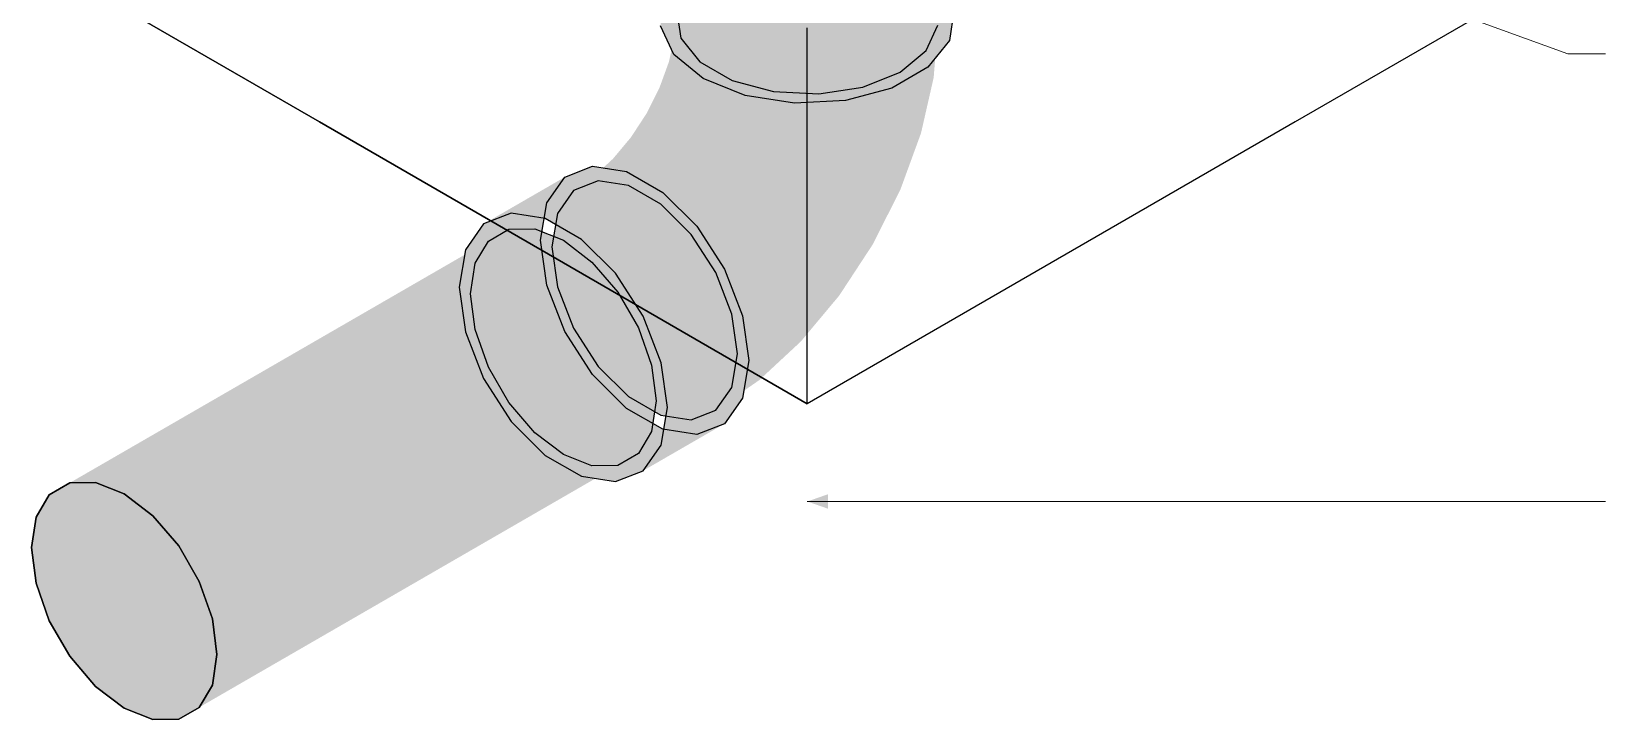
# Model space of a CAD drawing. Header units: metres. Extents: x 0 to 10.2, y 0 to 3.
# Drawn here: x 7.812 to 8.65, y 0.682 to 1.048 of the extents above; entities that cross this region are included whole.
import ezdxf

# ---------------------------------------------------------------- set-up
doc = ezdxf.new("R2010")
doc.units = ezdxf.units.M
doc.header["$LTSCALE"] = 0.25
doc.layers.add('ISO-ARISTAS', color=8, linetype='CONTINUOUS')
doc.layers.add('ISO-CONCRETO-SUP', color=254, linetype='CONTINUOUS', true_color=0xe8e8e8)
doc.layers.add('LLAMADAS', color=30, linetype='CONTINUOUS', lineweight=18)

msp = doc.modelspace()

# ---------------------------------------------------------------- linework, layer by layer
at = {"layer": 'ISO-ARISTAS', "color": 250}
for p, q in [((7.96519, 1), (7.83529, 1.075)), ((7.83529, 1.075), (7.96519, 1)), ((8.61471, 1.075), (8.48481, 1)), ((8.61471, 1.075), (8.48481, 1)), ((8.15546, 1.05851), (8.15757, 1.04457)), ((8.30309, 1.05894), (8.30071, 1.04329)), ((8.15396, 1.03587), (8.14691, 1.05106)), ((8.225, 0.95), (8.225, 1.05)), ((8.225, 0.95), (8.225, 1.05)), ((8.28827, 1.03797), (8.29454, 1.05149)), ((8.15757, 1.04457), (8.16781, 1.03188)), ((8.30071, 1.04329), (8.28921, 1.02904)), ((8.16957, 1.023), (8.15396, 1.03587)), ((8.16781, 1.03188), (8.18496, 1.02198)), ((8.27436, 1.0265), (8.28827, 1.03797)), ((8.19187, 1.01399), (8.16957, 1.023)), ((8.2545, 1.01847), (8.27436, 1.0265)), ((8.28921, 1.02904), (8.26996, 1.01793)), ((8.18496, 1.02198), (8.20693, 1.01607)), ((8.20693, 1.01607), (8.23108, 1.01485)), ((8.23108, 1.01485), (8.2545, 1.01847)), ((8.26996, 1.01793), (8.24529, 1.01129)), ((8.21817, 1.00992), (8.19187, 1.01399)), ((8.24529, 1.01129), (8.21817, 1.00992)), ((8.0951, 0.925), (7.96519, 1)), ((7.96519, 1), (8.0951, 0.925)), ((8.48481, 1), (8.3549, 0.925)), ((8.48481, 1), (8.3549, 0.925)), ((8.09594, 0.97065), (8.11068, 0.97643)), ((8.11068, 0.97643), (8.12877, 0.97358)), ((8.12877, 0.97358), (8.14802, 0.96247)), ((8.08631, 0.95696), (8.09594, 0.97065)), ((8.11372, 0.96861), (8.10058, 0.96347)), ((8.12983, 0.96608), (8.11372, 0.96861)), ((8.14697, 0.95619), (8.12983, 0.96608)), ((8.08297, 0.937), (8.08631, 0.95696)), ((8.10058, 0.96347), (8.09201, 0.95128)), ((8.16308, 0.94011), (8.14697, 0.95619)), ((8.14802, 0.96247), (8.16611, 0.94443)), ((8.06738, 0.95143), (8.05264, 0.94565)), ((8.08547, 0.94858), (8.06738, 0.95143)), ((8.10472, 0.93747), (8.08547, 0.94858)), ((8.09201, 0.95128), (8.08903, 0.9335)), ((8.225, 0.85), (8.225, 0.95)), ((8.225, 0.85), (8.225, 0.95)), ((8.05264, 0.94565), (8.04301, 0.93196)), ((8.05516, 0.93656), (8.06608, 0.94287)), ((8.05516, 0.93656), (8.06608, 0.94287)), ((8.06608, 0.94287), (8.07984, 0.94302)), ((8.06608, 0.94287), (8.07984, 0.94302)), ((8.07984, 0.94302), (8.0951, 0.937)), ((8.07984, 0.94302), (8.0951, 0.937)), ((8.17621, 0.91981), (8.16308, 0.94011)), ((8.16611, 0.94443), (8.18086, 0.92162)), ((8.04301, 0.93196), (8.03967, 0.912)), ((8.04815, 0.92472), (8.05516, 0.93656)), ((8.04815, 0.92472), (8.05516, 0.93656)), ((8.08631, 0.91318), (8.08297, 0.937)), ((8.08903, 0.9335), (8.09201, 0.91229)), ((8.0951, 0.937), (8.11035, 0.9254)), ((8.0951, 0.937), (8.11035, 0.9254)), ((8.12281, 0.91943), (8.10472, 0.93747)), ((8.04573, 0.9085), (8.04815, 0.92472)), ((8.04573, 0.9085), (8.04815, 0.92472)), ((8.225, 0.85), (8.0951, 0.925)), ((8.0951, 0.925), (8.225, 0.85)), ((8.11035, 0.9254), (8.12411, 0.90936)), ((8.11035, 0.9254), (8.12411, 0.90936)), ((8.3549, 0.925), (8.225, 0.85)), ((8.3549, 0.925), (8.225, 0.85)), ((8.13755, 0.89662), (8.12281, 0.91943)), ((8.18478, 0.89771), (8.17621, 0.91981)), ((8.18086, 0.92162), (8.19048, 0.89682)), ((8.03967, 0.912), (8.04301, 0.88818)), ((8.04815, 0.88949), (8.04573, 0.9085)), ((8.04815, 0.88949), (8.04573, 0.9085)), ((8.09594, 0.88838), (8.08631, 0.91318)), ((8.09201, 0.91229), (8.10058, 0.89019)), ((8.12411, 0.90936), (8.13503, 0.89045)), ((8.12411, 0.90936), (8.13503, 0.89045)), ((8.18776, 0.8765), (8.18478, 0.89771)), ((8.19048, 0.89682), (8.19382, 0.873)), ((8.05516, 0.86955), (8.04815, 0.88949)), ((8.05516, 0.86955), (8.04815, 0.88949)), ((8.10058, 0.89019), (8.11372, 0.86989)), ((8.13503, 0.89045), (8.14204, 0.87051)), ((8.13503, 0.89045), (8.14204, 0.87051)), ((8.14718, 0.87182), (8.13755, 0.89662)), ((8.04301, 0.88818), (8.05264, 0.86338)), ((8.11068, 0.86557), (8.09594, 0.88838)), ((8.15052, 0.848), (8.14718, 0.87182)), ((8.18478, 0.85872), (8.18776, 0.8765)), ((8.19382, 0.873), (8.19048, 0.85304)), ((8.05264, 0.86338), (8.06738, 0.84057)), ((8.06608, 0.85064), (8.05516, 0.86955)), ((8.06608, 0.85064), (8.05516, 0.86955)), ((8.12877, 0.84753), (8.11068, 0.86557)), ((8.11372, 0.86989), (8.12983, 0.85381)), ((8.14204, 0.87051), (8.14446, 0.8515)), ((8.14204, 0.87051), (8.14446, 0.8515)), ((8.17621, 0.84653), (8.18478, 0.85872)), ((8.07984, 0.8346), (8.06608, 0.85064)), ((8.07984, 0.8346), (8.06608, 0.85064)), ((8.14802, 0.83642), (8.12877, 0.84753)), ((8.12983, 0.85381), (8.14697, 0.84392)), ((8.14446, 0.8515), (8.14204, 0.83528)), ((8.14446, 0.8515), (8.14204, 0.83528)), ((8.14718, 0.82804), (8.15052, 0.848)), ((8.16308, 0.84139), (8.17621, 0.84653)), ((8.19048, 0.85304), (8.18086, 0.83935)), ((8.06738, 0.84057), (8.08547, 0.82253)), ((8.14697, 0.84392), (8.16308, 0.84139)), ((8.18086, 0.83935), (8.16611, 0.83357)), ((8.0951, 0.823), (8.07984, 0.8346)), ((8.0951, 0.823), (8.07984, 0.8346)), ((8.14204, 0.83528), (8.13503, 0.82344)), ((8.14204, 0.83528), (8.13503, 0.82344)), ((8.16611, 0.83357), (8.14802, 0.83642)), ((8.08547, 0.82253), (8.10472, 0.81142)), ((8.11035, 0.81698), (8.0951, 0.823)), ((8.11035, 0.81698), (8.0951, 0.823)), ((8.13503, 0.82344), (8.12411, 0.81713)), ((8.13503, 0.82344), (8.12411, 0.81713)), ((8.13755, 0.81435), (8.14718, 0.82804)), ((8.12411, 0.81713), (8.11035, 0.81698)), ((8.12411, 0.81713), (8.11035, 0.81698)), ((8.12281, 0.80857), (8.13755, 0.81435)), ((7.83225, 0.80787), (7.82133, 0.80156)), ((7.82133, 0.80156), (7.83225, 0.80787)), ((7.84602, 0.80802), (7.83225, 0.80787)), ((7.83225, 0.80787), (7.84602, 0.80802)), ((7.86127, 0.802), (7.84602, 0.80802)), ((7.84602, 0.80802), (7.86127, 0.802)), ((8.10472, 0.81142), (8.12281, 0.80857)), ((7.82133, 0.80156), (7.81432, 0.78972)), ((7.81432, 0.78972), (7.82133, 0.80156)), ((7.87652, 0.7904), (7.86127, 0.802)), ((7.86127, 0.802), (7.87652, 0.7904)), ((7.81432, 0.78972), (7.81191, 0.7735)), ((7.81191, 0.7735), (7.81432, 0.78972)), ((7.89028, 0.77436), (7.87652, 0.7904)), ((7.87652, 0.7904), (7.89028, 0.77436)), ((7.81191, 0.7735), (7.81432, 0.75449)), ((7.81432, 0.75449), (7.81191, 0.7735)), ((7.90121, 0.75545), (7.89028, 0.77436)), ((7.89028, 0.77436), (7.90121, 0.75545)), ((7.81432, 0.75449), (7.82133, 0.73455)), ((7.82133, 0.73455), (7.81432, 0.75449)), ((7.90822, 0.73551), (7.90121, 0.75545)), ((7.90121, 0.75545), (7.90822, 0.73551)), ((7.82133, 0.73455), (7.83225, 0.71564)), ((7.83225, 0.71564), (7.82133, 0.73455)), ((7.91063, 0.7165), (7.90822, 0.73551)), ((7.90822, 0.73551), (7.91063, 0.7165)), ((7.83225, 0.71564), (7.84602, 0.6996)), ((7.84602, 0.6996), (7.83225, 0.71564)), ((7.90822, 0.70028), (7.91063, 0.7165)), ((7.91063, 0.7165), (7.90822, 0.70028)), ((7.84602, 0.6996), (7.86127, 0.688)), ((7.86127, 0.688), (7.84602, 0.6996)), ((7.90121, 0.68844), (7.90822, 0.70028)), ((7.90822, 0.70028), (7.90121, 0.68844)), ((7.86127, 0.688), (7.87652, 0.68198)), ((7.87652, 0.68198), (7.86127, 0.688)), ((7.89028, 0.68213), (7.90121, 0.68844)), ((7.90121, 0.68844), (7.89028, 0.68213)), ((7.87652, 0.68198), (7.89028, 0.68213)), ((7.89028, 0.68213), (7.87652, 0.68198))]:
    msp.add_line(p, q, dxfattribs=at)
at = {"layer": 'ISO-CONCRETO-SUP', "true_color": 0x22396e}
for points in [[(8.30071, 1.09329), (8.30309, 1.10894), (8.30071, 1.04329), (8.30309, 1.05894)], [(8.16173, 1.07203), (8.15546, 1.05851), (8.16039, 1.05555), (8.1544, 1.04554)], [(8.16039, 1.05555), (8.1544, 1.04554), (8.15642, 1.03816), (8.15128, 1.03185)], [(8.28827, 1.03797), (8.29454, 1.05149), (8.28628, 1.01351), (8.29227, 1.02352)], [(8.15642, 1.03816), (8.15128, 1.03185), (8.14998, 1.02052), (8.14621, 1.01797)], [(8.28628, 1.01351), (8.29227, 1.02352), (8.28039, 0.98769), (8.28554, 0.994)], [(8.14998, 1.02052), (8.14621, 1.01797), (8.14131, 1.00332), (8.13938, 1.00443)], [(8.14131, 1.00332), (8.13938, 1.00443), (8.13074, 0.98721), (8.13107, 0.99175)], [(8.13074, 0.98721), (8.13107, 0.99175), (8.11869, 0.97281), (8.12158, 0.98042)], [(8.28039, 0.98769), (8.28554, 0.994), (8.27083, 0.96151), (8.2746, 0.96406)], [(8.11869, 0.97281), (8.12158, 0.98042), (8.10561, 0.96068), (8.11129, 0.97087)], [(8.08631, 0.95696), (8.09594, 0.97065), (8.04301, 0.93196), (8.05264, 0.94565)], [(8.10561, 0.96068), (8.11129, 0.97087), (8.09201, 0.95128), (8.10058, 0.96347)], [(8.27083, 0.96151), (8.2746, 0.96406), (8.25796, 0.93597), (8.25989, 0.93486)], [(8.25796, 0.93597), (8.25989, 0.93486), (8.24228, 0.91206), (8.24195, 0.90751)], [(8.24228, 0.91206), (8.24195, 0.90751), (8.22439, 0.89068), (8.2215, 0.88307)], [(8.22439, 0.89068), (8.2215, 0.88307), (8.20497, 0.87268), (8.1993, 0.86248)], [(8.20497, 0.87268), (8.1993, 0.86248), (8.18478, 0.85872), (8.17621, 0.84653)], [(8.19048, 0.85304), (8.18086, 0.83935), (8.14718, 0.82804), (8.13755, 0.81435)]]:
    msp.add_solid(points, dxfattribs=at)
at = {"layer": 'ISO-CONCRETO-SUP', "true_color": 0x2a4686}
msp.add_solid([(8.14691, 1.10106), (8.15396, 1.08587), (8.14691, 1.05106), (8.15396, 1.03587)], dxfattribs=at)
at = {"layer": 'ISO-CONCRETO-SUP', "true_color": 0x263f79}
msp.add_solid([(8.28921, 1.07904), (8.30071, 1.09329), (8.28921, 1.02904), (8.30071, 1.04329)], dxfattribs=at)
at = {"layer": 'ISO-CONCRETO-SUP', "true_color": 0x2e4e94}
msp.add_solid([(8.15396, 1.08587), (8.16957, 1.073), (8.15396, 1.03587), (8.16957, 1.023)], dxfattribs=at)
at = {"layer": 'ISO-CONCRETO-SUP', "true_color": 0x32549f}
for points in [[(8.28219, 1.07812), (8.26504, 1.08802), (8.27959, 1.04616), (8.26244, 1.05606)], [(8.21817, 1.05992), (8.24529, 1.06129), (8.21817, 1.00992), (8.24529, 1.01129)], [(8.16781, 1.03188), (8.18496, 1.02198), (8.16708, 1.0229), (8.18423, 1.013)]]:
    msp.add_solid(points, dxfattribs=at)
at = {"layer": 'ISO-CONCRETO-SUP', "true_color": 0x31539e}
msp.add_solid([(8.16957, 1.073), (8.19187, 1.06399), (8.16957, 1.023), (8.19187, 1.01399)], dxfattribs=at)
at = {"layer": 'ISO-CONCRETO-SUP', "true_color": 0x2b488a}
for points in [[(8.26996, 1.06793), (8.28921, 1.07904), (8.26996, 1.01793), (8.28921, 1.02904)], [(8.1544, 1.04554), (8.15673, 1.0342), (8.15128, 1.03185), (8.15423, 1.02326)], [(8.29227, 1.02352), (8.28995, 1.03486), (8.28554, 0.994), (8.28259, 1.00259)], [(8.09594, 0.97065), (8.11068, 0.97643), (8.05264, 0.94565), (8.06738, 0.95143)], [(8.18086, 0.83935), (8.16611, 0.83357), (8.13755, 0.81435), (8.12281, 0.80857)]]:
    msp.add_solid(points, dxfattribs=at)
at = {"layer": 'ISO-CONCRETO-SUP', "true_color": 0x2e4d93}
for points in [[(8.29243, 1.06543), (8.28219, 1.07812), (8.28995, 1.03486), (8.27959, 1.04616)], [(8.15757, 1.04457), (8.16781, 1.03188), (8.15673, 1.0342), (8.16708, 1.0229)], [(8.14621, 1.01797), (8.15018, 1.01217), (8.13938, 1.00443), (8.14472, 1.00135)], [(8.2746, 0.96406), (8.27063, 0.96986), (8.25989, 0.93486), (8.25455, 0.93794)]]:
    msp.add_solid(points, dxfattribs=at)
at = {"layer": 'ISO-CONCRETO-SUP', "true_color": 0x2e4d94}
for points in [[(8.19351, 1.06707), (8.17397, 1.06303), (8.18762, 1.04125), (8.16904, 1.04143)], [(8.25316, 1.00199), (8.2727, 1.00603), (8.2492, 0.9846), (8.26777, 0.98443)], [(8.08631, 0.91318), (8.08297, 0.937), (8.04301, 0.88818), (8.03967, 0.912)], [(8.19048, 0.89682), (8.19382, 0.873), (8.14718, 0.87182), (8.15052, 0.848)]]:
    msp.add_solid(points, dxfattribs=at)
at = {"layer": 'ISO-CONCRETO-SUP', "true_color": 0x3356a4}
for points in [[(8.21664, 1.06718), (8.19351, 1.06707), (8.20991, 1.03766), (8.18762, 1.04125)], [(8.23003, 1.00188), (8.25316, 1.00199), (8.22691, 0.98819), (8.2492, 0.9846)], [(8.18086, 0.92162), (8.19048, 0.89682), (8.13755, 0.89662), (8.14718, 0.87182)], [(8.09594, 0.88838), (8.08631, 0.91318), (8.05264, 0.86338), (8.04301, 0.88818)]]:
    msp.add_solid(points, dxfattribs=at)
at = {"layer": 'ISO-CONCRETO-SUP', "true_color": 0x365bad}
for points in [[(8.24058, 1.06336), (8.21664, 1.06718), (8.23322, 1.03109), (8.20991, 1.03766)], [(8.20609, 1.0057), (8.23003, 1.00188), (8.20359, 0.99476), (8.22691, 0.98819)]]:
    msp.add_solid(points, dxfattribs=at)
at = {"layer": 'ISO-CONCRETO-SUP', "true_color": 0x2f4f97}
msp.add_solid([(8.24529, 1.06129), (8.26996, 1.06793), (8.24529, 1.01129), (8.26996, 1.01793)], dxfattribs=at)
at = {"layer": 'ISO-CONCRETO-SUP', "true_color": 0x294482}
for points in [[(8.29454, 1.05149), (8.29243, 1.06543), (8.29227, 1.02352), (8.28995, 1.03486)], [(8.15546, 1.05851), (8.15757, 1.04457), (8.1544, 1.04554), (8.15673, 1.0342)]]:
    msp.add_solid(points, dxfattribs=at)
at = {"layer": 'ISO-CONCRETO-SUP', "true_color": 0x28427f}
for points in [[(8.17397, 1.06303), (8.16039, 1.05555), (8.16904, 1.04143), (8.15642, 1.03816)], [(8.2727, 1.00603), (8.28628, 1.01351), (8.26777, 0.98443), (8.28039, 0.98769)], [(8.08297, 0.937), (8.08631, 0.95696), (8.03967, 0.912), (8.04301, 0.93196)], [(8.19382, 0.873), (8.19048, 0.85304), (8.15052, 0.848), (8.14718, 0.82804)]]:
    msp.add_solid(points, dxfattribs=at)
at = {"layer": 'ISO-CONCRETO-SUP', "true_color": 0x3355a2}
msp.add_solid([(8.19187, 1.06399), (8.21817, 1.05992), (8.19187, 1.01399), (8.21817, 1.00992)], dxfattribs=at)
at = {"layer": 'ISO-CONCRETO-SUP', "true_color": 0x375caf}
for points in [[(8.26244, 1.05606), (8.24058, 1.06336), (8.25475, 1.02232), (8.23322, 1.03109)], [(8.18423, 1.013), (8.20609, 1.0057), (8.18207, 1.00353), (8.20359, 0.99476)]]:
    msp.add_solid(points, dxfattribs=at)
at = {"layer": 'ISO-CONCRETO-SUP', "true_color": 0x3559a9}
for points in [[(8.27959, 1.04616), (8.26244, 1.05606), (8.27189, 1.01243), (8.25475, 1.02232)], [(8.16708, 1.0229), (8.18423, 1.013), (8.16492, 1.01343), (8.18207, 1.00353)], [(8.14587, 0.92674), (8.13161, 0.94425), (8.12367, 0.90615), (8.1122, 0.92624)], [(8.19721, 0.93675), (8.21146, 0.91925), (8.18692, 0.9272), (8.19839, 0.90711)]]:
    msp.add_solid(points, dxfattribs=at)
at = {"layer": 'ISO-CONCRETO-SUP', "true_color": 0x27427d}
for points in [[(8.16904, 1.04143), (8.15642, 1.03816), (8.16104, 1.01952), (8.14998, 1.02052)], [(8.26777, 0.98443), (8.28039, 0.98769), (8.25977, 0.96252), (8.27083, 0.96151)]]:
    msp.add_solid(points, dxfattribs=at)
at = {"layer": 'ISO-CONCRETO-SUP', "true_color": 0x2f4e95}
for points in [[(8.18762, 1.04125), (8.16904, 1.04143), (8.17806, 1.01507), (8.16104, 1.01952)], [(8.13938, 1.00443), (8.14472, 1.00135), (8.13107, 0.99175), (8.13808, 0.99121)], [(8.13107, 0.99175), (8.13808, 0.99121), (8.12158, 0.98042), (8.1305, 0.98216)], [(8.2492, 0.9846), (8.26777, 0.98443), (8.24275, 0.96696), (8.25977, 0.96252)], [(8.13161, 0.94425), (8.12218, 0.96025), (8.1122, 0.92624), (8.10593, 0.94518)], [(8.25989, 0.93486), (8.25455, 0.93794), (8.24195, 0.90751), (8.23494, 0.90805)], [(8.21146, 0.91925), (8.2209, 0.90325), (8.19839, 0.90711), (8.20466, 0.88818)], [(8.24195, 0.90751), (8.23494, 0.90805), (8.2215, 0.88307), (8.21258, 0.88134)]]:
    msp.add_solid(points, dxfattribs=at)
at = {"layer": 'ISO-CONCRETO-SUP', "true_color": 0x3558a8}
for points in [[(8.20991, 1.03766), (8.18762, 1.04125), (8.19897, 1.00773), (8.17806, 1.01507)], [(8.15018, 1.01217), (8.16141, 1.00381), (8.14472, 1.00135), (8.15669, 0.99444)], [(8.22691, 0.98819), (8.2492, 0.9846), (8.22184, 0.97431), (8.24275, 0.96696)], [(8.27063, 0.96986), (8.2594, 0.97822), (8.25455, 0.93794), (8.24258, 0.94485)]]:
    msp.add_solid(points, dxfattribs=at)
at = {"layer": 'ISO-CONCRETO-SUP', "true_color": 0x31529c}
for points in [[(8.28995, 1.03486), (8.27959, 1.04616), (8.28259, 1.00259), (8.27189, 1.01243)], [(8.15673, 1.0342), (8.16708, 1.0229), (8.15423, 1.02326), (8.16492, 1.01343)]]:
    msp.add_solid(points, dxfattribs=at)
at = {"layer": 'ISO-CONCRETO-SUP', "true_color": 0x2d4b8f}
for points in [[(8.15128, 1.03185), (8.15423, 1.02326), (8.14621, 1.01797), (8.15018, 1.01217)], [(8.28554, 0.994), (8.28259, 1.00259), (8.2746, 0.96406), (8.27063, 0.96986)]]:
    msp.add_solid(points, dxfattribs=at)
at = {"layer": 'ISO-CONCRETO-SUP', "true_color": 0x385eb3}
for points in [[(8.23322, 1.03109), (8.20991, 1.03766), (8.22127, 0.99836), (8.19897, 1.00773)], [(8.20359, 0.99476), (8.22691, 0.98819), (8.19954, 0.98367), (8.22184, 0.97431)]]:
    msp.add_solid(points, dxfattribs=at)
at = {"layer": 'ISO-CONCRETO-SUP', "true_color": 0x3960b6}
for points in [[(8.25475, 1.02232), (8.23322, 1.03109), (8.24225, 0.98812), (8.22127, 0.99836)], [(8.16141, 1.00381), (8.17856, 0.99392), (8.15669, 0.99444), (8.17383, 0.98454)], [(8.18207, 1.00353), (8.20359, 0.99476), (8.17856, 0.99392), (8.19954, 0.98367)], [(8.2594, 0.97822), (8.24225, 0.98812), (8.24258, 0.94485), (8.22544, 0.95475)]]:
    msp.add_solid(points, dxfattribs=at)
at = {"layer": 'ISO-CONCRETO-SUP', "true_color": 0x284381}
msp.add_solid([(8.27436, 1.0265), (8.28827, 1.03797), (8.2727, 1.00603), (8.28628, 1.01351)], dxfattribs=at)
at = {"layer": 'ISO-CONCRETO-SUP', "true_color": 0x3356a3}
for points in [[(8.15423, 1.02326), (8.16492, 1.01343), (8.15018, 1.01217), (8.16141, 1.00381)], [(8.28259, 1.00259), (8.27189, 1.01243), (8.27063, 0.96986), (8.2594, 0.97822)]]:
    msp.add_solid(points, dxfattribs=at)
at = {"layer": 'ISO-CONCRETO-SUP', "true_color": 0x2e4d92}
for points in [[(8.2545, 1.01847), (8.27436, 1.0265), (8.25316, 1.00199), (8.2727, 1.00603)], [(8.12158, 0.98042), (8.1305, 0.98216), (8.11129, 0.97087), (8.12227, 0.97453)], [(8.2215, 0.88307), (8.21258, 0.88134), (8.1993, 0.86248), (8.18831, 0.85883)]]:
    msp.add_solid(points, dxfattribs=at)
at = {"layer": 'ISO-CONCRETO-SUP', "true_color": 0x27417d}
for points in [[(8.16104, 1.01952), (8.14998, 1.02052), (8.15027, 0.99814), (8.14131, 1.00332)], [(8.12218, 0.96025), (8.11869, 0.97281), (8.10593, 0.94518), (8.10561, 0.96068)], [(8.25977, 0.96252), (8.27083, 0.96151), (8.249, 0.94114), (8.25796, 0.93597)], [(8.2209, 0.90325), (8.22439, 0.89068), (8.20466, 0.88818), (8.20497, 0.87268)]]:
    msp.add_solid(points, dxfattribs=at)
at = {"layer": 'ISO-CONCRETO-SUP', "true_color": 0x2f4f96}
for points in [[(8.17806, 1.01507), (8.16104, 1.01952), (8.16519, 0.98953), (8.15027, 0.99814)], [(8.16519, 0.98953), (8.15027, 0.99814), (8.1495, 0.96562), (8.13715, 0.97813)], [(8.1495, 0.96562), (8.13715, 0.97813), (8.13161, 0.94425), (8.12218, 0.96025)], [(8.24275, 0.96696), (8.25977, 0.96252), (8.23408, 0.94976), (8.249, 0.94114)], [(8.23408, 0.94976), (8.249, 0.94114), (8.22352, 0.93364), (8.23587, 0.92113)], [(8.22352, 0.93364), (8.23587, 0.92113), (8.21146, 0.91925), (8.2209, 0.90325)]]:
    msp.add_solid(points, dxfattribs=at)
at = {"layer": 'ISO-CONCRETO-SUP', "true_color": 0x3559aa}
for points in [[(8.19897, 1.00773), (8.17806, 1.01507), (8.18426, 0.97852), (8.16519, 0.98953)], [(8.14472, 1.00135), (8.15669, 0.99444), (8.13808, 0.99121), (8.15093, 0.98566)], [(8.13808, 0.99121), (8.15093, 0.98566), (8.1305, 0.98216), (8.14436, 0.97782)], [(8.12877, 0.97358), (8.14802, 0.96247), (8.08547, 0.94858), (8.10472, 0.93747)], [(8.22184, 0.97431), (8.24275, 0.96696), (8.21501, 0.96077), (8.23408, 0.94976)], [(8.25455, 0.93794), (8.24258, 0.94485), (8.23494, 0.90805), (8.22209, 0.9136)], [(8.23494, 0.90805), (8.22209, 0.9136), (8.21258, 0.88134), (8.19871, 0.88568)], [(8.14802, 0.83642), (8.12877, 0.84753), (8.10472, 0.81142), (8.08547, 0.82253)]]:
    msp.add_solid(points, dxfattribs=at)
at = {"layer": 'ISO-CONCRETO-SUP', "true_color": 0x3457a6}
for points in [[(8.18496, 1.02198), (8.20693, 1.01607), (8.18423, 1.013), (8.20609, 1.0057)], [(8.20693, 1.01607), (8.23108, 1.01485), (8.20609, 1.0057), (8.23003, 1.00188)], [(8.12367, 0.90615), (8.1122, 0.92624), (8.10058, 0.89019), (8.09201, 0.91229)], [(8.18692, 0.9272), (8.19839, 0.90711), (8.17621, 0.91981), (8.18478, 0.89771)]]:
    msp.add_solid(points, dxfattribs=at)
at = {"layer": 'ISO-CONCRETO-SUP', "true_color": 0x32539f}
msp.add_solid([(8.23108, 1.01485), (8.2545, 1.01847), (8.23003, 1.00188), (8.25316, 1.00199)], dxfattribs=at)
at = {"layer": 'ISO-CONCRETO-SUP', "true_color": 0x385db1}
for points in [[(8.27189, 1.01243), (8.25475, 1.02232), (8.2594, 0.97822), (8.24225, 0.98812)], [(8.16492, 1.01343), (8.18207, 1.00353), (8.16141, 1.00381), (8.17856, 0.99392)], [(8.17163, 0.94603), (8.18692, 0.9272), (8.16308, 0.94011), (8.17621, 0.91981)], [(8.13895, 0.88733), (8.12367, 0.90615), (8.11372, 0.86989), (8.10058, 0.89019)]]:
    msp.add_solid(points, dxfattribs=at)
at = {"layer": 'ISO-CONCRETO-SUP', "true_color": 0x3960b7}
for points in [[(8.22127, 0.99836), (8.19897, 1.00773), (8.20518, 0.96644), (8.18426, 0.97852)], [(8.19954, 0.98367), (8.22184, 0.97431), (8.19409, 0.97285), (8.21501, 0.96077)]]:
    msp.add_solid(points, dxfattribs=at)
at = {"layer": 'ISO-CONCRETO-SUP', "true_color": 0x27417c}
for points in [[(8.15027, 0.99814), (8.14131, 1.00332), (8.13715, 0.97813), (8.13074, 0.98721)], [(8.13715, 0.97813), (8.13074, 0.98721), (8.12218, 0.96025), (8.11869, 0.97281)], [(8.249, 0.94114), (8.25796, 0.93597), (8.23587, 0.92113), (8.24228, 0.91206)], [(8.23587, 0.92113), (8.24228, 0.91206), (8.2209, 0.90325), (8.22439, 0.89068)]]:
    msp.add_solid(points, dxfattribs=at)
at = {"layer": 'ISO-CONCRETO-SUP', "true_color": 0x3b62bb}
for points in [[(8.24225, 0.98812), (8.22127, 0.99836), (8.22544, 0.95475), (8.20518, 0.96644)], [(8.17856, 0.99392), (8.19954, 0.98367), (8.17383, 0.98454), (8.19409, 0.97285)]]:
    msp.add_solid(points, dxfattribs=at)
at = {"layer": 'ISO-CONCRETO-SUP', "true_color": 0x365aab}
for points in [[(8.18426, 0.97852), (8.16519, 0.98953), (8.16633, 0.95118), (8.1495, 0.96562)], [(8.16633, 0.95118), (8.1495, 0.96562), (8.14587, 0.92674), (8.13161, 0.94425)], [(8.21501, 0.96077), (8.23408, 0.94976), (8.2067, 0.94809), (8.22352, 0.93364)], [(8.2067, 0.94809), (8.22352, 0.93364), (8.19721, 0.93675), (8.21146, 0.91925)]]:
    msp.add_solid(points, dxfattribs=at)
at = {"layer": 'ISO-CONCRETO-SUP', "true_color": 0x3a61b8}
for points in [[(8.15669, 0.99444), (8.17383, 0.98454), (8.15093, 0.98566), (8.16807, 0.97576)], [(8.18744, 0.96271), (8.2067, 0.94809), (8.17986, 0.95366), (8.19721, 0.93675)], [(8.18558, 0.93655), (8.16633, 0.95118), (8.16322, 0.90984), (8.14587, 0.92674)], [(8.24258, 0.94485), (8.22544, 0.95475), (8.22209, 0.9136), (8.20495, 0.9235)]]:
    msp.add_solid(points, dxfattribs=at)
at = {"layer": 'ISO-CONCRETO-SUP', "true_color": 0x3457a7}
for points in [[(8.1305, 0.98216), (8.14436, 0.97782), (8.12227, 0.97453), (8.13724, 0.9712)], [(8.21258, 0.88134), (8.19871, 0.88568), (8.18831, 0.85883), (8.17335, 0.86215)]]:
    msp.add_solid(points, dxfattribs=at)
at = {"layer": 'ISO-CONCRETO-SUP', "true_color": 0x3a60b8}
for points in [[(8.15093, 0.98566), (8.16807, 0.97576), (8.14436, 0.97782), (8.16151, 0.96792)], [(8.22209, 0.9136), (8.20495, 0.9235), (8.19871, 0.88568), (8.18157, 0.89557)]]:
    msp.add_solid(points, dxfattribs=at)
at = {"layer": 'ISO-CONCRETO-SUP', "true_color": 0x3b63bd}
for points in [[(8.17383, 0.98454), (8.19409, 0.97285), (8.16807, 0.97576), (8.18744, 0.96271)], [(8.16807, 0.97576), (8.18744, 0.96271), (8.16151, 0.96792), (8.17986, 0.95366)], [(8.22544, 0.95475), (8.20518, 0.96644), (8.20495, 0.9235), (8.18558, 0.93655)], [(8.20495, 0.9235), (8.18558, 0.93655), (8.18157, 0.89557), (8.16322, 0.90984)]]:
    msp.add_solid(points, dxfattribs=at)
at = {"layer": 'ISO-CONCRETO-SUP', "true_color": 0x31529d}
for points in [[(8.11068, 0.97643), (8.12877, 0.97358), (8.06738, 0.95143), (8.08547, 0.94858)], [(8.16611, 0.83357), (8.14802, 0.83642), (8.12281, 0.80857), (8.10472, 0.81142)]]:
    msp.add_solid(points, dxfattribs=at)
at = {"layer": 'ISO-CONCRETO-SUP', "true_color": 0x2c4a8d}
for points in [[(8.11129, 0.97087), (8.12227, 0.97453), (8.10058, 0.96347), (8.11372, 0.96861)], [(8.1993, 0.86248), (8.18831, 0.85883), (8.17621, 0.84653), (8.16308, 0.84139)]]:
    msp.add_solid(points, dxfattribs=at)
at = {"layer": 'ISO-CONCRETO-SUP', "true_color": 0x3254a1}
for points in [[(8.12227, 0.97453), (8.13724, 0.9712), (8.11372, 0.96861), (8.12983, 0.96608)], [(8.18831, 0.85883), (8.17335, 0.86215), (8.16308, 0.84139), (8.14697, 0.84392)]]:
    msp.add_solid(points, dxfattribs=at)
at = {"layer": 'ISO-CONCRETO-SUP', "true_color": 0x395fb4}
for points in [[(8.14436, 0.97782), (8.16151, 0.96792), (8.13724, 0.9712), (8.15438, 0.96131)], [(8.19871, 0.88568), (8.18157, 0.89557), (8.17335, 0.86215), (8.1562, 0.87205)]]:
    msp.add_solid(points, dxfattribs=at)
at = {"layer": 'ISO-CONCRETO-SUP', "true_color": 0x3a61b9}
for points in [[(8.20518, 0.96644), (8.18426, 0.97852), (8.18558, 0.93655), (8.16633, 0.95118)], [(8.19409, 0.97285), (8.21501, 0.96077), (8.18744, 0.96271), (8.2067, 0.94809)]]:
    msp.add_solid(points, dxfattribs=at)
at = {"layer": 'ISO-CONCRETO-SUP', "true_color": 0x375bae}
for points in [[(8.13724, 0.9712), (8.15438, 0.96131), (8.12983, 0.96608), (8.14697, 0.95619)], [(8.16611, 0.94443), (8.18086, 0.92162), (8.12281, 0.91943), (8.13755, 0.89662)], [(8.11068, 0.86557), (8.09594, 0.88838), (8.06738, 0.84057), (8.05264, 0.86338)], [(8.17335, 0.86215), (8.1562, 0.87205), (8.14697, 0.84392), (8.12983, 0.85381)]]:
    msp.add_solid(points, dxfattribs=at)
at = {"layer": 'ISO-CONCRETO-SUP', "true_color": 0x3a61ba}
for points in [[(8.16151, 0.96792), (8.17986, 0.95366), (8.15438, 0.96131), (8.17163, 0.94603)], [(8.18157, 0.89557), (8.16322, 0.90984), (8.1562, 0.87205), (8.13895, 0.88733)]]:
    msp.add_solid(points, dxfattribs=at)
at = {"layer": 'ISO-CONCRETO-SUP', "true_color": 0x27427e}
for points in [[(8.10593, 0.94518), (8.10561, 0.96068), (8.08903, 0.9335), (8.09201, 0.95128)], [(8.20466, 0.88818), (8.20497, 0.87268), (8.18776, 0.8765), (8.18478, 0.85872)]]:
    msp.add_solid(points, dxfattribs=at)
at = {"layer": 'ISO-CONCRETO-SUP', "true_color": 0x375cb0}
for points in [[(8.14802, 0.96247), (8.16611, 0.94443), (8.10472, 0.93747), (8.12281, 0.91943)], [(8.12877, 0.84753), (8.11068, 0.86557), (8.08547, 0.82253), (8.06738, 0.84057)]]:
    msp.add_solid(points, dxfattribs=at)
at = {"layer": 'ISO-CONCRETO-SUP', "true_color": 0x385eb4}
for points in [[(8.15438, 0.96131), (8.17163, 0.94603), (8.14697, 0.95619), (8.16308, 0.94011)], [(8.1562, 0.87205), (8.13895, 0.88733), (8.12983, 0.85381), (8.11372, 0.86989)]]:
    msp.add_solid(points, dxfattribs=at)
at = {"layer": 'ISO-CONCRETO-SUP', "true_color": 0x395fb6}
for points in [[(8.17986, 0.95366), (8.19721, 0.93675), (8.17163, 0.94603), (8.18692, 0.9272)], [(8.16322, 0.90984), (8.14587, 0.92674), (8.13895, 0.88733), (8.12367, 0.90615)]]:
    msp.add_solid(points, dxfattribs=at)
at = {"layer": 'ISO-CONCRETO-SUP', "true_color": 0x687c8e}
for points in [[(8.05516, 0.93656), (8.06608, 0.94287), (7.97722, 0.89156), (7.98814, 0.89787)], [(8.04815, 0.92472), (8.05516, 0.93656), (7.97021, 0.87972), (7.97722, 0.89156)], [(7.97722, 0.89156), (7.98814, 0.89787), (7.89928, 0.84656), (7.9102, 0.85287)], [(7.97021, 0.87972), (7.97722, 0.89156), (7.89226, 0.83472), (7.89928, 0.84656)], [(7.89226, 0.83472), (7.89928, 0.84656), (7.81432, 0.78972), (7.82133, 0.80156)], [(7.89928, 0.84656), (7.9102, 0.85287), (7.82133, 0.80156), (7.83225, 0.80787)], [(8.14204, 0.83528), (8.13503, 0.82344), (8.0641, 0.79028), (8.05709, 0.77844)], [(8.13503, 0.82344), (8.12411, 0.81713), (8.05709, 0.77844), (8.04617, 0.77213)], [(8.0641, 0.79028), (8.05709, 0.77844), (7.98616, 0.74528), (7.97915, 0.73344)], [(8.05709, 0.77844), (8.04617, 0.77213), (7.97915, 0.73344), (7.96823, 0.72713)], [(7.98616, 0.74528), (7.97915, 0.73344), (7.90822, 0.70028), (7.90121, 0.68844)], [(7.97915, 0.73344), (7.96823, 0.72713), (7.90121, 0.68844), (7.89028, 0.68213)]]:
    msp.add_solid(points, dxfattribs=at)
at = {"layer": 'ISO-CONCRETO-SUP', "true_color": 0x8faac4}
for points in [[(8.06608, 0.94287), (8.07984, 0.94302), (7.98814, 0.89787), (8.0019, 0.89802)], [(7.98814, 0.89787), (8.0019, 0.89802), (7.9102, 0.85287), (7.92396, 0.85302)], [(7.9102, 0.85287), (7.92396, 0.85302), (7.83225, 0.80787), (7.84602, 0.80802)], [(8.12411, 0.81713), (8.11035, 0.81698), (8.04617, 0.77213), (8.03241, 0.77198)], [(8.04617, 0.77213), (8.03241, 0.77198), (7.96823, 0.72713), (7.95447, 0.72698)], [(7.96823, 0.72713), (7.95447, 0.72698), (7.89028, 0.68213), (7.87652, 0.68198)]]:
    msp.add_solid(points, dxfattribs=at)
at = {"layer": 'ISO-CONCRETO-SUP', "true_color": 0x9cbad6}
for points in [[(8.07984, 0.94302), (8.0951, 0.937), (8.0019, 0.89802), (8.01715, 0.892)], [(8.0019, 0.89802), (8.01715, 0.892), (7.92396, 0.85302), (7.93921, 0.847)], [(7.92396, 0.85302), (7.93921, 0.847), (7.84602, 0.80802), (7.86127, 0.802)], [(8.11035, 0.81698), (8.0951, 0.823), (8.03241, 0.77198), (8.01715, 0.778)], [(8.03241, 0.77198), (8.01715, 0.778), (7.95447, 0.72698), (7.93921, 0.733)], [(7.95447, 0.72698), (7.93921, 0.733), (7.87652, 0.68198), (7.86127, 0.688)]]:
    msp.add_solid(points, dxfattribs=at)
at = {"layer": 'ISO-CONCRETO-SUP', "true_color": 0x91adc7}
for points in [[(8.0951, 0.88), (8.05516, 0.93656), (8.06608, 0.94287)], [(8.0951, 0.88), (8.06608, 0.94287), (8.07984, 0.94302)], [(8.0951, 0.88), (8.07984, 0.94302), (8.0951, 0.937)], [(8.0951, 0.88), (8.04815, 0.92472), (8.05516, 0.93656)], [(8.0951, 0.88), (8.0951, 0.937), (8.11035, 0.9254)], [(8.0951, 0.88), (8.04573, 0.9085), (8.04815, 0.92472)], [(8.0951, 0.88), (8.11035, 0.9254), (8.12411, 0.90936)], [(8.0951, 0.88), (8.04815, 0.88949), (8.04573, 0.9085)], [(8.0951, 0.88), (8.12411, 0.90936), (8.13503, 0.89045)], [(8.0951, 0.88), (8.05516, 0.86955), (8.04815, 0.88949)], [(8.0951, 0.88), (8.13503, 0.89045), (8.14204, 0.87051)], [(8.0951, 0.88), (8.06608, 0.85064), (8.05516, 0.86955)], [(8.0951, 0.88), (8.07984, 0.8346), (8.06608, 0.85064)], [(8.0951, 0.88), (8.0951, 0.823), (8.07984, 0.8346)], [(8.0951, 0.88), (8.11035, 0.81698), (8.0951, 0.823)], [(8.0951, 0.88), (8.12411, 0.81713), (8.11035, 0.81698)], [(8.0951, 0.88), (8.13503, 0.82344), (8.12411, 0.81713)], [(8.0951, 0.88), (8.14204, 0.83528), (8.13503, 0.82344)], [(8.0951, 0.88), (8.14446, 0.8515), (8.14204, 0.83528)], [(8.0951, 0.88), (8.14204, 0.87051), (8.14446, 0.8515)], [(7.86127, 0.745), (7.82133, 0.80156), (7.83225, 0.80787)], [(7.86127, 0.745), (7.83225, 0.80787), (7.84602, 0.80802)], [(7.86127, 0.745), (7.84602, 0.80802), (7.86127, 0.802)], [(7.86127, 0.745), (7.81432, 0.78972), (7.82133, 0.80156)], [(7.86127, 0.745), (7.86127, 0.802), (7.87652, 0.7904)], [(7.86127, 0.745), (7.81191, 0.7735), (7.81432, 0.78972)], [(7.86127, 0.745), (7.87652, 0.7904), (7.89028, 0.77436)], [(7.86127, 0.745), (7.81432, 0.75449), (7.81191, 0.7735)], [(7.86127, 0.745), (7.89028, 0.77436), (7.90121, 0.75545)], [(7.86127, 0.745), (7.82133, 0.73455), (7.81432, 0.75449)], [(7.86127, 0.745), (7.90121, 0.75545), (7.90822, 0.73551)], [(7.86127, 0.745), (7.83225, 0.71564), (7.82133, 0.73455)], [(7.86127, 0.745), (7.84602, 0.6996), (7.83225, 0.71564)], [(7.86127, 0.745), (7.86127, 0.688), (7.84602, 0.6996)], [(7.86127, 0.745), (7.87652, 0.68198), (7.86127, 0.688)], [(7.86127, 0.745), (7.89028, 0.68213), (7.87652, 0.68198)], [(7.86127, 0.745), (7.90121, 0.68844), (7.89028, 0.68213)], [(7.86127, 0.745), (7.90822, 0.70028), (7.90121, 0.68844)], [(7.86127, 0.745), (7.91063, 0.7165), (7.90822, 0.70028)], [(7.86127, 0.745), (7.90822, 0.73551), (7.91063, 0.7165)]]:
    msp.add_solid(points, dxfattribs=at)
at = {"layer": 'ISO-CONCRETO-SUP', "true_color": 0x2f4e94}
for points in [[(8.1122, 0.92624), (8.10593, 0.94518), (8.09201, 0.91229), (8.08903, 0.9335)], [(8.19839, 0.90711), (8.20466, 0.88818), (8.18478, 0.89771), (8.18776, 0.8765)]]:
    msp.add_solid(points, dxfattribs=at)
at = {"layer": 'ISO-CONCRETO-SUP', "true_color": 0xa5c4e1}
for points in [[(8.0951, 0.937), (8.11035, 0.9254), (8.01715, 0.892), (8.03241, 0.8804)], [(8.01715, 0.892), (8.03241, 0.8804), (7.93921, 0.847), (7.95447, 0.8354)], [(7.93921, 0.847), (7.95447, 0.8354), (7.86127, 0.802), (7.87652, 0.7904)], [(8.0951, 0.823), (8.07984, 0.8346), (8.01715, 0.778), (8.0019, 0.7896)], [(8.01715, 0.778), (8.0019, 0.7896), (7.93921, 0.733), (7.92396, 0.7446)], [(7.93921, 0.733), (7.92396, 0.7446), (7.86127, 0.688), (7.84602, 0.6996)]]:
    msp.add_solid(points, dxfattribs=at)
at = {"layer": 'ISO-CONCRETO-SUP', "true_color": 0x7990a6}
for points in [[(8.04573, 0.9085), (8.04815, 0.92472), (7.96779, 0.8635), (7.97021, 0.87972)], [(7.96779, 0.8635), (7.97021, 0.87972), (7.88985, 0.8185), (7.89226, 0.83472)], [(8.14446, 0.8515), (8.14204, 0.83528), (8.06652, 0.8065), (8.0641, 0.79028)], [(7.88985, 0.8185), (7.89226, 0.83472), (7.81191, 0.7735), (7.81432, 0.78972)], [(8.06652, 0.8065), (8.0641, 0.79028), (7.98858, 0.7615), (7.98616, 0.74528)], [(7.98858, 0.7615), (7.98616, 0.74528), (7.91063, 0.7165), (7.90822, 0.70028)]]:
    msp.add_solid(points, dxfattribs=at)
at = {"layer": 'ISO-CONCRETO-SUP', "true_color": 0xa7c7e4}
for points in [[(8.11035, 0.9254), (8.12411, 0.90936), (8.03241, 0.8804), (8.04617, 0.86436)], [(8.03241, 0.8804), (8.04617, 0.86436), (7.95447, 0.8354), (7.96823, 0.81936)], [(8.07984, 0.8346), (8.06608, 0.85064), (8.0019, 0.7896), (7.98814, 0.80564)], [(7.95447, 0.8354), (7.96823, 0.81936), (7.87652, 0.7904), (7.89028, 0.77436)], [(8.0019, 0.7896), (7.98814, 0.80564), (7.92396, 0.7446), (7.9102, 0.76064)], [(7.92396, 0.7446), (7.9102, 0.76064), (7.84602, 0.6996), (7.83225, 0.71564)]]:
    msp.add_solid(points, dxfattribs=at)
at = {"layer": 'ISO-CONCRETO-SUP', "true_color": 0x8ba5be}
for points in [[(8.04815, 0.88949), (8.04573, 0.9085), (7.97021, 0.84449), (7.96779, 0.8635)], [(7.97021, 0.84449), (7.96779, 0.8635), (7.89226, 0.79949), (7.88985, 0.8185)], [(8.14204, 0.87051), (8.14446, 0.8515), (8.0641, 0.82551), (8.06652, 0.8065)], [(8.0641, 0.82551), (8.06652, 0.8065), (7.98616, 0.78051), (7.98858, 0.7615)], [(7.89226, 0.79949), (7.88985, 0.8185), (7.81432, 0.75449), (7.81191, 0.7735)], [(7.98616, 0.78051), (7.98858, 0.7615), (7.90822, 0.73551), (7.91063, 0.7165)]]:
    msp.add_solid(points, dxfattribs=at)
at = {"layer": 'ISO-CONCRETO-SUP', "true_color": 0xa3c2df}
for points in [[(8.12411, 0.90936), (8.13503, 0.89045), (8.04617, 0.86436), (8.05709, 0.84545)], [(8.04617, 0.86436), (8.05709, 0.84545), (7.96823, 0.81936), (7.97915, 0.80045)], [(8.06608, 0.85064), (8.05516, 0.86955), (7.98814, 0.80564), (7.97722, 0.82455)], [(7.98814, 0.80564), (7.97722, 0.82455), (7.9102, 0.76064), (7.89928, 0.77955)], [(7.96823, 0.81936), (7.97915, 0.80045), (7.89028, 0.77436), (7.90121, 0.75545)], [(7.9102, 0.76064), (7.89928, 0.77955), (7.83225, 0.71564), (7.82133, 0.73455)]]:
    msp.add_solid(points, dxfattribs=at)
at = {"layer": 'ISO-CONCRETO-SUP', "true_color": 0x99b7d2}
for points in [[(8.05516, 0.86955), (8.04815, 0.88949), (7.97722, 0.82455), (7.97021, 0.84449)], [(8.13503, 0.89045), (8.14204, 0.87051), (8.05709, 0.84545), (8.0641, 0.82551)], [(7.97722, 0.82455), (7.97021, 0.84449), (7.89928, 0.77955), (7.89226, 0.79949)], [(8.05709, 0.84545), (8.0641, 0.82551), (7.97915, 0.80045), (7.98616, 0.78051)], [(7.89928, 0.77955), (7.89226, 0.79949), (7.82133, 0.73455), (7.81432, 0.75449)], [(7.97915, 0.80045), (7.98616, 0.78051), (7.90121, 0.75545), (7.90822, 0.73551)]]:
    msp.add_solid(points, dxfattribs=at)
at = {"layer": 'LLAMADAS'}
for p, q in [((8.63, 1.03617), (8.41986, 1.1125)), ((8.65, 1.03617), (8.63, 1.03617)), ((8.63, 0.798), (8.225, 0.798)), ((8.65, 0.798), (8.63, 0.798))]:
    msp.add_line(p, q, dxfattribs=at)
msp.add_solid([(8.225, 0.798), (8.236, 0.79415), (8.236, 0.80185)], dxfattribs=at)

doc.saveas('drawing.dxf')
